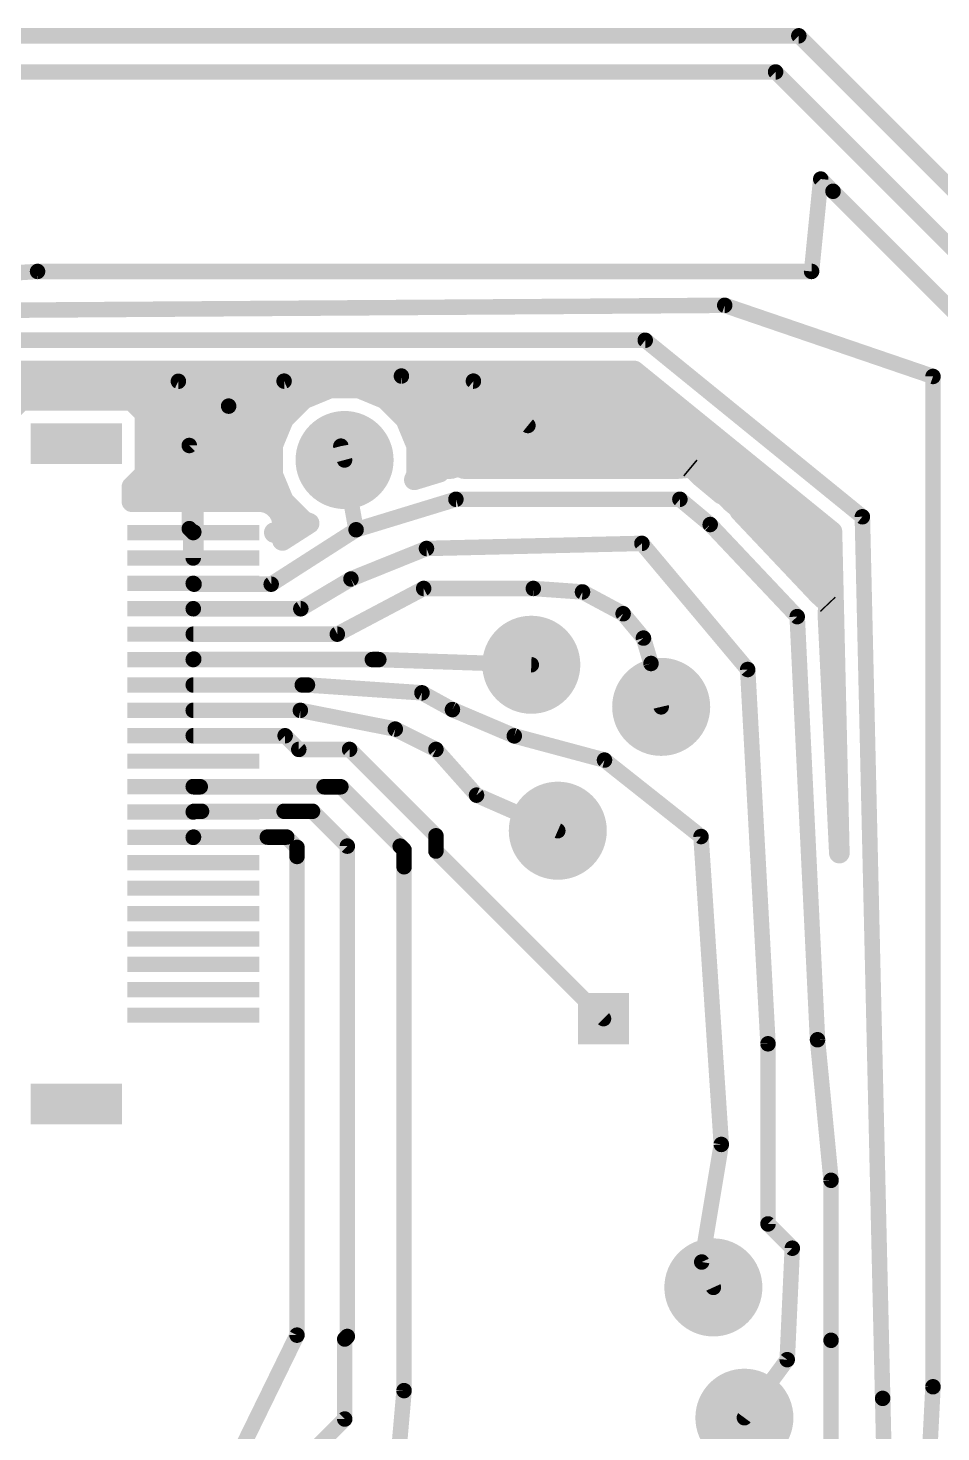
# Model space of a CAD drawing. Extents: x -40.6 to 40.6, y -25.6 to 25.6.
# Drawn here: x -18.63 to -0.66, y -2.24 to 25.4 of the extents above; entities that cross this region are included whole.
import ezdxf

# ---------------------------------------------------------------- set-up
doc = ezdxf.new("R2010")
doc.units = 0
doc.layers.add('16', color=175, linetype='CONTINUOUS')
doc.layers.add('18', color=82, linetype='CONTINUOUS')

# ---------------------------------------------------------------- blocks, each defined once
blk = doc.blocks.new('RECT')
blk.add_solid([(-0.5, -0.5), (0.5, -0.5), (-0.5, 0.5), (0.5, 0.5)])
blk = doc.blocks.new('ROUNDV')
at = {"const_width": 0.5}
blk.add_lwpolyline([(0, -0.25, 1), (0, 0.25, 1), (0, -0.25)], format="xyb", dxfattribs=at)
blk = doc.blocks.new('SQUAREV')
blk.add_solid([(-0.5, -0.5), (0.5, -0.5), (-0.5, 0.5), (0.5, 0.5)])

msp = doc.modelspace()

# ---------------------------------------------------------------- linework, layer by layer
at = {"layer": '16'}
for points, const_width in [([(-3.4544, 25.2476), (-24.765, 25.2476)], 0.3048), ([(2.5654, 19.2278), (-3.4544, 25.2476)], 0.3048), ([(-24.1808, 24.5364), (-3.9116, 24.5364)], 0.3048), ([(-3.9116, 24.5364), (1.5748, 19.05)], 0.3048), ([(-3.2036, 20.6092), (-3.0226, 22.4282)], 0.3048), ([(-3.0226, 22.4282), (-2.7813, 22.1869)], 0.3048), ([(-2.7813, 22.1869), (0.0508, 19.3548)], 0.3048), ([(-19.7246, 20.5282), (-18.4436, 20.6092)], 0.3048), ([(-18.4436, 20.6092), (-3.2036, 20.6092)], 0.3048), ([(-19.4912, 19.8424), (-4.9132, 19.9424)], 0.3048), ([(-4.9132, 19.9424), (-0.8128, 18.542)], 0.3048), ([(-6.4784, 19.255), (-19.3308, 19.255)], 0.3048), ([(-2.2034, 15.78), (-6.4784, 19.255)], 0.3048), ([(-19.0735, 18.6494), (-6.6935, 18.6494)], 0.4064), ([(-6.6935, 18.6494), (-2.8024, 15.4865)], 0.4064), ([(-18.9722, 18.4468), (-15.6702, 18.4468)], 0.3048), ([(-15.6702, 18.4468), (-14.6812, 17.9578)], 0.3048), ([(-13.589, 18.45), (-14.6812, 17.9578)], 0.3048), ([(-11.2792, 18.55), (-13.589, 18.45)], 0.3048), ([(-12.6805, 18.3158), (-13.2019, 18.0999)], 0.4064), ([(-12.1163, 18.3158), (-12.6805, 18.3158)], 0.4064), ([(-11.5949, 18.0999), (-12.1163, 18.3158)], 0.4064), ([(-11.2792, 18.55), (-9.8616, 18.45)], 0.3048), ([(-9.8616, 18.45), (-8.7884, 17.5768)], 0.3048), ([(-0.8128, 18.542), (-0.8128, -1.3462)], 0.3048), ([(-19.4221, 18.288), (-12.7476, 18.288)], 0.4064), ([(-18.7661, 18.072), (-19.0316, 17.8065)], 0.4064), ([(-16.5907, 18.072), (-18.7661, 18.072)], 0.4064), ([(-16.3252, 17.8065), (-16.5907, 18.072)], 0.4064), ([(-13.2019, 18.0999), (-13.6009, 17.7009)], 0.4064), ([(-12.0492, 18.288), (-6.2489, 18.288)], 0.4064), ([(-11.1959, 17.7009), (-11.5949, 18.0999)], 0.4064), ([(-16.4003, 17.8816), (-13.4201, 17.8816)], 0.4064), ([(-16.3252, 16.6311), (-16.3252, 17.8065)], 0.4064), ([(-14.6812, 17.9578), (-15.4559, 17.1831)], 0.3048), ([(-11.3767, 17.8816), (-5.7489, 17.8816)], 0.4064), ([(-13.6009, 17.7009), (-13.8168, 17.1795)], 0.4064), ([(-10.98, 17.1795), (-11.1959, 17.7009)], 0.4064), ([(-16.3252, 17.4752), (-13.6943, 17.4752)], 0.4064), ([(-11.1025, 17.4752), (-5.249, 17.4752)], 0.4064), ([(-16.3252, 17.0688), (-13.8168, 17.0688)], 0.4064), ([(-15.4559, 17.1831), (-15.4559, 15.5463)], 0.3048), ([(-13.8168, 17.1795), (-13.8168, 16.6153)], 0.4064), ([(-12.1714, 15.5242), (-12.4714, 17.1704)], 0.3048), ([(-12.4714, 17.1704), (-12.3984, 16.8974)], 0.3048), ([(-10.98, 16.6153), (-10.98, 17.1795)], 0.4064), ([(-10.98, 17.0688), (-4.749, 17.0688)], 0.4064), ([(-16.3252, 16.6624), (-13.8168, 16.6624)], 0.4064), ([(-10.5276, 16.6593), (-11.0246, 16.5075)], 0.4064), ([(-10.98, 16.6624), (-10.5244, 16.6624)], 0.4064), ([(-10.457, 16.7298), (-10.5276, 16.6593)], 0.4064), ([(-10.2966, 16.7298), (-10.457, 16.7298)], 0.4064), ([(-10.1431, 16.7767), (-10.2966, 16.7298)], 0.4064), ([(-10.0551, 16.7298), (-10.1431, 16.7767)], 0.4064), ([(-5.8238, 16.7298), (-10.0551, 16.7298)], 0.4064), ([(-5.6015, 16.7501), (-5.8238, 16.7298)], 0.4064), ([(-5.5771, 16.7298), (-5.6015, 16.7501)], 0.4064), ([(-5.5454, 16.7298), (-5.5771, 16.7298)], 0.4064), ([(-5.3875, 16.572), (-5.5454, 16.7298)], 0.4064), ([(-5.478, 16.6624), (-4.249, 16.6624)], 0.4064), ([(-16.5844, 16.3719), (-16.3252, 16.6311)], 0.4064), ([(-13.8168, 16.6153), (-13.6009, 16.0939)], 0.4064), ([(-11.0246, 16.5075), (-10.98, 16.6153)], 0.4064), ([(-4.9728, 16.2267), (-5.3875, 16.572)], 0.4064), ([(-16.5844, 16.076), (-16.5844, 16.3719)], 0.4064), ([(-16.5844, 16.256), (-13.668, 16.256)], 0.4064), ([(-5.008, 16.256), (-3.7491, 16.256)], 0.4064), ([(-4.9314, 16.2255), (-4.9728, 16.2267)], 0.4064), ([(-4.784, 16.0695), (-4.9314, 16.2255)], 0.4064), ([(-15.3784, 16.076), (-16.5844, 16.076)], 0.4064), ([(-14.0182, 16.076), (-15.3784, 16.076)], 0.4064), ([(-15.3784, 16.076), (-15.3784, 15.4688)], 0.4064), ([(-15.3784, 15.4688), (-15.3784, 16.076)], 0.4064), ([(-15.3784, 15.8496), (-15.3784, 15.8496)], 0.4064), ([(-13.9019, 16.0448), (-14.0182, 16.076)], 0.4064), ([(-13.7977, 15.9847), (-13.9019, 16.0448)], 0.4064), ([(-13.7125, 15.8995), (-13.7977, 15.9847)], 0.4064), ([(-13.6524, 15.7953), (-13.7125, 15.8995)], 0.4064), ([(-13.6837, 15.8496), (-13.3565, 15.8496)], 0.4064), ([(-13.6009, 16.0939), (-13.2019, 15.6949)], 0.4064), ([(-12.1714, 15.5242), (-10.2062, 16.1242)], 0.3048), ([(-10.2062, 16.1242), (-5.7962, 16.1242)], 0.3048), ([(-5.7962, 16.1242), (-5.1993, 15.6273)], 0.3048), ([(-4.6191, 15.9322), (-4.784, 16.0695)], 0.4064), ([(-4.6153, 15.891), (-4.6191, 15.9322)], 0.4064), ([(-3.0621, 14.2471), (-4.6153, 15.891)], 0.4064), ([(-4.5762, 15.8496), (-3.2491, 15.8496)], 0.4064), ([(-13.6212, 15.679), (-13.6524, 15.7953)], 0.4064), ([(-13.6212, 15.4688), (-13.6212, 15.679)], 0.4064), ([(-13.0957, 15.651), (-13.6212, 15.3141)], 0.4064), ([(-13.2019, 15.6949), (-13.0957, 15.651)], 0.4064), ([(-5.1993, 15.6273), (-3.4864, 13.8144)], 0.3048), ([(-1.8034, -1.5748), (-2.2034, 15.78)], 0.3048), ([(-15.4559, 15.5463), (-15.3784, 15.4688)], 0.3048), ([(-15.3784, 15.4688), (-15.3784, 15.4688)], 0.4064), ([(-15.3784, 15.4688), (-15.3784, 15.4688)], 0.4064), ([(-15.3784, 15.4688), (-15.3784, 15.0744)], 0.4064), ([(-15.3784, 15.0744), (-15.3784, 15.4688)], 0.4064), ([(-15.3784, 15.4432), (-15.3784, 15.4432)], 0.4064), ([(-15.367, 15.4802), (-15.3784, 15.4688)], 0.3048), ([(-15.367, 15.4802), (-15.3784, 15.4688)], 0.3048), ([(-15.3784, 15.4688), (-15.3784, 14.9688)], 0.3048), ([(-12.1714, 15.5242), (-13.843, 14.4526)], 0.3048), ([(-13.6212, 15.4688), (-13.7818, 15.4688)], 0.4064), ([(-13.7818, 15.4688), (-13.7818, 15.4688)], 0.4064), ([(-13.7818, 15.4688), (-13.6212, 15.4688)], 0.4064), ([(-13.6212, 15.3141), (-13.6212, 15.4688)], 0.4064), ([(-13.6212, 15.4432), (-13.4199, 15.4432)], 0.4064), ([(-4.1922, 15.4432), (-2.8014, 15.4432)], 0.4064), ([(-2.8024, 15.4865), (-2.6566, 9.1594)], 0.4064), ([(-15.3784, 15.0744), (-15.3784, 15.0744)], 0.4064), ([(-12.273, 14.5558), (-10.7856, 15.1558)], 0.3048), ([(-10.7856, 15.1558), (-6.544, 15.2558)], 0.3048), ([(-6.544, 15.2558), (-4.4612, 12.773)], 0.3048), ([(-3.8082, 15.0368), (-2.792, 15.0368)], 0.4064), ([(-13.26, 13.9688), (-12.273, 14.5558)], 0.3048), ([(-3.4242, 14.6304), (-2.7827, 14.6304)], 0.4064), ([(-15.3622, 14.4526), (-15.3784, 14.4688)], 0.3048), ([(-13.843, 14.4526), (-15.3622, 14.4526)], 0.3048), ([(-12.5408, 13.4688), (-10.8412, 14.3684)], 0.3048), ([(-10.8412, 14.3684), (-8.6822, 14.3684)], 0.3048), ([(-8.6822, 14.3684), (-7.7138, 14.3)], 0.3048), ([(-7.7138, 14.3), (-6.9138, 13.8712)], 0.3048), ([(-2.8935, 14.094), (-3.0621, 14.2471)], 0.4064), ([(-3.0366, 14.224), (-2.7733, 14.224)], 0.4064), ([(-15.3772, 13.97), (-15.3784, 13.9688)], 0.3048), ([(-15.3784, 13.9688), (-13.26, 13.9688)], 0.3048), ([(-2.8923, 14.0674), (-2.8935, 14.094)], 0.4064), ([(-2.8739, 14.048), (-2.8923, 14.0674)], 0.4064), ([(-2.8804, 13.8204), (-2.8739, 14.048)], 0.4064), ([(-6.9138, 13.8712), (-6.5138, 13.3918)], 0.3048), ([(-3.4864, 13.8144), (-3.0864, 5.4848)], 0.3048), ([(-2.6566, 9.1594), (-2.8804, 13.8204)], 0.4064), ([(-2.8803, 13.8176), (-2.7639, 13.8176)], 0.4064), ([(-15.3784, 13.4688), (-12.5408, 13.4688)], 0.3048), ([(-6.5138, 13.3918), (-6.3646, 12.8918)], 0.3048), ([(-2.8607, 13.4112), (-2.7546, 13.4112)], 0.4064), ([(-15.3678, 12.9794), (-15.3784, 12.9688)], 0.3048), ([(-15.3784, 12.9688), (-11.8512, 12.9688)], 0.3048), ([(-11.8512, 12.9688), (-11.7242, 12.9688)], 0.3048), ([(-11.7242, 12.9688), (-8.722, 12.8666)], 0.3048), ([(-6.3646, 12.8918), (-6.1646, 12.0378)], 0.3048), ([(-2.8412, 13.0048), (-2.7452, 13.0048)], 0.4064), ([(-4.4612, 12.773), (-4.0612, 5.4052)], 0.3048), ([(-2.8217, 12.5984), (-2.7358, 12.5984)], 0.4064), ([(-15.3784, 12.4688), (-13.2308, 12.4688)], 0.3048), ([(-13.2308, 12.4688), (-13.1292, 12.4688)], 0.3048), ([(-13.1292, 12.4688), (-10.8746, 12.3142)], 0.3048), ([(-10.8746, 12.3142), (-10.2746, 11.984)], 0.3048), ([(-2.8022, 12.192), (-2.7265, 12.192)], 0.4064), ([(-15.3784, 11.9688), (-13.2688, 11.9688)], 0.3048), ([(-13.2688, 11.9688), (-11.4, 11.6)], 0.3048), ([(-10.2746, 11.984), (-9.0568, 11.4662)], 0.3048), ([(-2.7827, 11.7856), (-2.7171, 11.7856)], 0.4064), ([(-15.3784, 11.4688), (-13.5688, 11.4688)], 0.3048), ([(-13.5688, 11.4688), (-13.3, 11.2)], 0.3048), ([(-11.4, 11.6), (-10.6, 11.2)], 0.3048), ([(-7.2806, 10.99), (-9.0568, 11.4662)], 0.3048), ([(-13.3, 11.2), (-12.3, 11.2)], 0.3048), ([(-12.3, 11.2), (-10.6, 9.5)], 0.3048), ([(-10.6, 11.2), (-9.8, 10.3)], 0.3048), ([(-2.7632, 11.3792), (-2.7077, 11.3792)], 0.4064), ([(-5.3806, 9.4852), (-7.2806, 10.99)], 0.3048), ([(-2.7436, 10.9728), (-2.6984, 10.9728)], 0.4064), ([(-15.3744, 10.4648), (-15.3784, 10.4688)], 0.3048), ([(-15.3744, 10.4648), (-15.3784, 10.4688)], 0.3048), ([(-15.24, 10.4648), (-15.3744, 10.4648)], 0.3048), ([(-12.8016, 10.4648), (-15.24, 10.4648)], 0.3048), ([(-12.8016, 10.4648), (-12.5222, 10.4648)], 0.3048), ([(-12.5222, 10.4648), (-12.4714, 10.4648)], 0.3048), ([(-12.4714, 10.4648), (-11.303, 9.2964)], 0.3048), ([(-2.7241, 10.5664), (-2.689, 10.5664)], 0.4064), ([(-9.8, 10.3), (-8.2, 9.6)], 0.3048), ([(-2.7046, 10.16), (-2.6796, 10.16)], 0.4064), ([(-15.365, 9.9822), (-15.3784, 9.9688)], 0.3048), ([(-15.2146, 9.9822), (-15.365, 9.9822)], 0.3048), ([(-13.589, 9.9822), (-15.2146, 9.9822)], 0.3048), ([(-13.589, 9.9822), (-13.3858, 9.9822)], 0.3048), ([(-13.3858, 9.9822), (-13.2588, 9.9822)], 0.3048), ([(-13.2588, 9.9822), (-13.0302, 9.9822)], 0.3048), ([(-13.0302, 9.9822), (-12.3444, 9.2964)], 0.3048), ([(-2.6851, 9.7536), (-2.6703, 9.7536)], 0.4064), ([(-15.373, 9.4742), (-15.3784, 9.4688)], 0.3048), ([(-13.9192, 9.4742), (-15.373, 9.4742)], 0.3048), ([(-13.9192, 9.4742), (-13.7414, 9.4742)], 0.3048), ([(-13.7414, 9.4742), (-13.716, 9.4742)], 0.3048), ([(-13.716, 9.4742), (-13.5382, 9.4742)], 0.3048), ([(-13.5382, 9.4742), (-13.335, 9.271)], 0.3048), ([(-13.335, 9.271), (-13.335, 9.0932)], 0.3048), ([(-12.3444, 9.2964), (-12.3444, -0.3556)], 0.3048), ([(-11.2268, 9.2202), (-11.303, 9.2964)], 0.3048), ([(-10.6, 9.5), (-10.6, 9.2)], 0.3048), ([(-4.9806, 3.424), (-5.3806, 9.4852)], 0.3048), ([(-2.6656, 9.3472), (-2.6609, 9.3472)], 0.4064), ([(-13.335, 9.0932), (-13.335, -0.3302)], 0.3048), ([(-11.2268, 9.1694), (-11.2268, 9.2202)], 0.3048), ([(-11.2268, 8.89), (-11.2268, 9.1694)], 0.3048), ([(-10.6, 9.2), (-7.3, 5.9)], 0.3048), ([(-11.2268, 8.89), (-11.2268, -1.4224)], 0.3048), ([(-4.0612, 5.4052), (-4.0612, 1.8594)], 0.3048), ([(-3.0864, 5.4848), (-2.8194, 2.7178)], 0.3048), ([(-5.3662, 1.1096), (-4.9806, 3.424)], 0.3048), ([(-2.8194, 2.7178), (-2.8194, -0.4318)], 0.3048), ([(-4.0612, 1.8594), (-3.583, 1.3812)], 0.3048), ([(-3.583, 1.3812), (-3.683, -0.8128)], 0.3048), ([(-5.3662, 1.1096), (-5.1372, 0.6096)], 0.3048), ([(-13.335, -0.3302), (-14.6734, -3.0686)], 0.3048), ([(-12.3444, -0.3556), (-12.3952, -0.4064)], 0.3048), ([(-12.3952, -1.9812), (-12.3952, -0.4064)], 0.3048), ([(-2.8194, -0.4318), (-2.8194, -2.6924)], 0.3048), ([(-3.683, -0.8128), (-4.526, -1.9558)], 0.3048), ([(-11.2268, -1.4224), (-11.576, -5.412)], 0.3048), ([(-0.8128, -1.3462), (-0.968, -4.391)], 0.3048), ([(-1.722, -5.1562), (-1.8034, -1.5748)], 0.3048), ([(-13.6398, -3.2258), (-12.3952, -1.9812)], 0.3048)]:
    msp.add_lwpolyline(points, dxfattribs=dict(at, const_width=const_width))
for points, const_width in [([(-3.4005, 25.3015, 1), (-3.5083, 25.1937)], 0.1524), ([(-3.4544, 25.1714, 1), (-3.4544, 25.3238)], 0.1524), ([(-3.8577, 24.5903, 1), (-3.9655, 24.4825)], 0.1524), ([(-3.9116, 24.4602, 1), (-3.9116, 24.6126)], 0.1524), ([(-2.9687, 22.4821, 1), (-3.0765, 22.3743)], 0.1524), ([(-2.9468, 22.4207, 1), (-3.0984, 22.4357)], 0.1524), ([(-2.7274, 22.2408, 1), (-2.8352, 22.133)], 0.1524), ([(-2.8352, 22.133, 1), (-2.7274, 22.2408)], 0.1524), ([(-18.4436, 20.6854, 1), (-18.4436, 20.533)], 0.1524), ([(-18.4388, 20.5332, 1), (-18.4484, 20.6852)], 0.1524), ([(-3.2036, 20.533, 1), (-3.2036, 20.6854)], 0.1524), ([(-3.2794, 20.6167, 1), (-3.1278, 20.6017)], 0.1524), ([(-4.8886, 20.0145, 1), (-4.9378, 19.8703)], 0.1524), ([(-4.9127, 19.8662, 1), (-4.9137, 20.0186)], 0.1524), ([(-6.4303, 19.3141, 1), (-6.5265, 19.1959)], 0.1524), ([(-6.4784, 19.1788, 1), (-6.4784, 19.3312)], 0.1524), ([(-6.6294, 18.7282, 1), (-6.7576, 18.5706)], 0.2032), ([(-6.6935, 18.5478, 1), (-6.6935, 18.751)], 0.2032), ([(-15.6364, 18.5151, 1), (-15.704, 18.3785)], 0.1524), ([(-15.6702, 18.3706, 1), (-15.6702, 18.523)], 0.1524), ([(-13.5923, 18.5261, 1), (-13.5857, 18.3739)], 0.1524), ([(-13.5577, 18.3805, 1), (-13.6203, 18.5195)], 0.1524), ([(-12.6805, 18.4174, 1), (-12.6805, 18.2142)], 0.2032), ([(-12.6417, 18.2219, 1), (-12.7194, 18.4097)], 0.2032), ([(-12.0774, 18.4097, 1), (-12.1551, 18.2219)], 0.2032), ([(-12.1163, 18.2142, 1), (-12.1163, 18.4174)], 0.2032), ([(-11.2738, 18.626, 1), (-11.2846, 18.474)], 0.1524), ([(-11.2759, 18.4739, 1), (-11.2825, 18.6261)], 0.1524), ([(-9.8135, 18.5091, 1), (-9.9097, 18.3909)], 0.1524), ([(-9.867, 18.374, 1), (-9.8562, 18.526)], 0.1524), ([(-0.7366, 18.542, 1), (-0.889, 18.542)], 0.1524), ([(-0.8374, 18.4699, 1), (-0.7882, 18.6141)], 0.1524), ([(-18.6943, 18.0002, 1), (-18.838, 18.1438)], 0.2032), ([(-16.5188, 18.1438, 1), (-16.6625, 18.0002)], 0.2032), ([(-16.5907, 17.9704, 1), (-16.5907, 18.1736)], 0.2032), ([(-13.2407, 18.1937, 1), (-13.163, 18.006)], 0.2032), ([(-13.13, 18.028, 1), (-13.2737, 18.1717)], 0.2032), ([(-12.7476, 18.1864, 1), (-12.7476, 18.3896)], 0.2032), ([(-12.0492, 18.3896, 1), (-12.0492, 18.1864)], 0.2032), ([(-11.5231, 18.1717, 1), (-11.6668, 18.028)], 0.2032), ([(-11.6338, 18.006, 1), (-11.5561, 18.1937)], 0.2032), ([(-6.2489, 18.1864, 1), (-6.2489, 18.3896)], 0.2032), ([(-16.4003, 17.9832, 1), (-16.4003, 17.78)], 0.2032), ([(-16.2236, 17.8065, 1), (-16.4268, 17.8065)], 0.2032), ([(-16.397, 17.7347, 1), (-16.2534, 17.8784)], 0.2032), ([(-14.7125, 18.0273, 1), (-14.6499, 17.8883)], 0.1524), ([(-14.6273, 17.9039, 1), (-14.7351, 18.0117)], 0.1524), ([(-14.715, 17.8895, 1), (-14.6474, 18.0261)], 0.1524), ([(-13.4201, 17.78, 1), (-13.4201, 17.9832)], 0.2032), ([(-11.3767, 17.9832, 1), (-11.3767, 17.78)], 0.2032), ([(-5.7489, 17.78, 1), (-5.7489, 17.9832)], 0.2032), ([(-13.6727, 17.7727, 1), (-13.529, 17.629)], 0.2032), ([(-13.507, 17.662, 1), (-13.6947, 17.7397)], 0.2032), ([(-11.1021, 17.7397, 1), (-11.2898, 17.662)], 0.2032), ([(-11.2678, 17.629, 1), (-11.1241, 17.7727)], 0.2032), ([(-8.8365, 17.5177, 1), (-8.7403, 17.6359)], 0.1524), ([(-16.3252, 17.5768, 1), (-16.3252, 17.3736)], 0.2032), ([(-13.6943, 17.3736, 1), (-13.6943, 17.5768)], 0.2032), ([(-11.1025, 17.5768, 1), (-11.1025, 17.3736)], 0.2032), ([(-5.249, 17.3736, 1), (-5.249, 17.5768)], 0.2032), ([(-16.3252, 17.1704, 1), (-16.3252, 16.9672)], 0.2032), ([(-15.3797, 17.1831, 1), (-15.5321, 17.1831)], 0.1524), ([(-15.5098, 17.237, 1), (-15.402, 17.1292)], 0.1524), ([(-13.7152, 17.1795, 1), (-13.9184, 17.1795)], 0.2032), ([(-13.9107, 17.2184, 1), (-13.7229, 17.1407)], 0.2032), ([(-13.8168, 16.9672, 1), (-13.8168, 17.1704)], 0.2032), ([(-12.3964, 17.1841, 1), (-12.5464, 17.1567)], 0.1524), ([(-12.3978, 17.1901, 1), (-12.545, 17.1507)], 0.1524), ([(-10.8784, 17.1795, 1), (-11.0816, 17.1795)], 0.2032), ([(-10.98, 17.1704, 1), (-10.98, 16.9672)], 0.2032), ([(-11.0739, 17.1407, 1), (-10.8861, 17.2184)], 0.2032), ([(-4.749, 16.9672, 1), (-4.749, 17.1704)], 0.2032), ([(-16.3252, 16.764, 1), (-16.3252, 16.5608)], 0.2032), ([(-13.8168, 16.5608, 1), (-13.8168, 16.764)], 0.2032), ([(-12.472, 16.8777, 1), (-12.3248, 16.9171)], 0.1524), ([(-10.98, 16.764, 1), (-10.98, 16.5608)], 0.2032), ([(-10.457, 16.8314, 1), (-10.457, 16.6282)], 0.2032), ([(-10.4979, 16.5621, 1), (-10.5572, 16.7564)], 0.2032), ([(-10.3852, 16.658, 1), (-10.5289, 16.8016)], 0.2032), ([(-10.5244, 16.5608, 1), (-10.5244, 16.764)], 0.2032), ([(-10.3262, 16.827, 1), (-10.2669, 16.6326)], 0.2032), ([(-10.2966, 16.6282, 1), (-10.2966, 16.8314)], 0.2032), ([(-10.0954, 16.8663, 1), (-10.1909, 16.687)], 0.2032), ([(-10.1135, 16.6795, 1), (-10.1728, 16.8738)], 0.2032), ([(-10.0551, 16.8314, 1), (-10.0551, 16.6282)], 0.2032), ([(-10.1028, 16.6401, 1), (-10.0074, 16.8195)], 0.2032), ([(-5.8331, 16.831, 1), (-5.8146, 16.6286)], 0.2032), ([(-5.8238, 16.6282, 1), (-5.8238, 16.8314)], 0.2032), ([(-5.5365, 16.8282, 1), (-5.6665, 16.672)], 0.2032), ([(-5.5771, 16.8314, 1), (-5.5771, 16.6282)], 0.2032), ([(-5.4735, 16.8016, 1), (-5.6172, 16.658)], 0.2032), ([(-5.6421, 16.6517, 1), (-5.5121, 16.8079)], 0.2032), ([(-5.5923, 16.6489, 1), (-5.6108, 16.8513)], 0.2032), ([(-5.478, 16.764, 1), (-5.478, 16.5608)], 0.2032), ([(-5.5454, 16.6282, 1), (-5.5454, 16.8314)], 0.2032), ([(-4.249, 16.5608, 1), (-4.249, 16.764)], 0.2032), ([(-16.4268, 16.6311, 1), (-16.2236, 16.6311)], 0.2032), ([(-16.2534, 16.5592, 1), (-16.397, 16.7029)], 0.2032), ([(-13.7229, 16.6541, 1), (-13.9107, 16.5764)], 0.2032), ([(-13.9184, 16.6153, 1), (-13.7152, 16.6153)], 0.2032), ([(-11.0543, 16.6047, 1), (-10.995, 16.4103)], 0.2032), ([(-11.1185, 16.5464, 1), (-10.9308, 16.4686)], 0.2032), ([(-11.0816, 16.6153, 1), (-10.8784, 16.6153)], 0.2032), ([(-10.8861, 16.5764, 1), (-11.0739, 16.6541)], 0.2032), ([(-10.5994, 16.7311, 1), (-10.4557, 16.5874)], 0.2032), ([(-5.3225, 16.65, 1), (-5.4525, 16.4939)], 0.2032), ([(-5.4593, 16.5001, 1), (-5.3157, 16.6438)], 0.2032), ([(-16.6563, 16.4437, 1), (-16.5126, 16.3)], 0.2032), ([(-16.4828, 16.3719, 1), (-16.686, 16.3719)], 0.2032), ([(-16.5844, 16.3576, 1), (-16.5844, 16.1544)], 0.2032), ([(-13.668, 16.1544, 1), (-13.668, 16.3576)], 0.2032), ([(-5.008, 16.3576, 1), (-5.008, 16.1544)], 0.2032), ([(-4.9699, 16.3283, 1), (-4.9757, 16.1252)], 0.2032), ([(-5.0378, 16.1486, 1), (-4.9078, 16.3048)], 0.2032), ([(-4.8575, 16.2953, 1), (-5.0052, 16.1558)], 0.2032), ([(-4.9343, 16.124, 1), (-4.9285, 16.3271)], 0.2032), ([(-3.7491, 16.1544, 1), (-3.7491, 16.3576)], 0.2032), ([(-16.5844, 16.1776, 1), (-16.5844, 15.9744)], 0.2032), ([(-16.686, 16.076, 1), (-16.4828, 16.076)], 0.2032), ([(-15.3784, 16.1776, 1), (-15.3784, 15.9744)], 0.2032), ([(-15.2768, 16.076, 1), (-15.48, 16.076)], 0.2032), ([(-15.2768, 16.076, 1), (-15.48, 16.076)], 0.2032), ([(-15.3784, 15.9512, 1), (-15.3784, 15.748)], 0.2032), ([(-15.3784, 15.9744, 1), (-15.3784, 16.1776)], 0.2032), ([(-15.3784, 15.748, 1), (-15.3784, 15.9512)], 0.2032), ([(-13.9919, 16.1741, 1), (-14.0445, 15.9779)], 0.2032), ([(-14.0182, 15.9744, 1), (-14.0182, 16.1776)], 0.2032), ([(-13.8511, 16.1328, 1), (-13.9527, 15.9569)], 0.2032), ([(-13.9282, 15.9467, 1), (-13.8756, 16.143)], 0.2032), ([(-13.7258, 16.0565, 1), (-13.8695, 15.9128)], 0.2032), ([(-13.8485, 15.8967, 1), (-13.7469, 16.0726)], 0.2032), ([(-13.6246, 15.9503, 1), (-13.8005, 15.8487)], 0.2032), ([(-13.6837, 15.9512, 1), (-13.6837, 15.748)], 0.2032), ([(-13.7844, 15.8277, 1), (-13.6407, 15.9714)], 0.2032), ([(-13.529, 16.1658, 1), (-13.6727, 16.0221)], 0.2032), ([(-13.6947, 16.0551, 1), (-13.507, 16.1328)], 0.2032), ([(-13.3565, 15.748, 1), (-13.3565, 15.9512)], 0.2032), ([(-10.2062, 16.2004, 1), (-10.2062, 16.048)], 0.1524), ([(-10.1839, 16.0513, 1), (-10.2285, 16.1971)], 0.1524), ([(-5.7474, 16.1828, 1), (-5.845, 16.0656)], 0.1524), ([(-5.7962, 16.048, 1), (-5.7962, 16.2004)], 0.1524), ([(-4.719, 16.1476, 1), (-4.849, 15.9915)], 0.2032), ([(-4.8578, 15.9998, 1), (-4.7101, 16.1393)], 0.2032), ([(-4.5179, 15.9415, 1), (-4.7202, 15.923)], 0.2032), ([(-4.5414, 15.9608, 1), (-4.6891, 15.8212)], 0.2032), ([(-4.6841, 15.8542, 1), (-4.5541, 16.0103)], 0.2032), ([(-4.5762, 15.9512, 1), (-4.5762, 15.748)], 0.2032), ([(-3.2491, 15.748, 1), (-3.2491, 15.9512)], 0.2032), ([(-13.5542, 15.8216, 1), (-13.7505, 15.769)], 0.2032), ([(-13.7403, 15.7445, 1), (-13.5644, 15.8461)], 0.2032), ([(-13.5196, 15.679, 1), (-13.7228, 15.679)], 0.2032), ([(-13.7193, 15.6527, 1), (-13.5231, 15.7053)], 0.2032), ([(-13.163, 15.7888, 1), (-13.2407, 15.6011)], 0.2032), ([(-13.2737, 15.6231, 1), (-13.13, 15.7668)], 0.2032), ([(-13.0409, 15.5655, 1), (-13.1506, 15.7365)], 0.2032), ([(-13.1346, 15.5571, 1), (-13.0569, 15.7449)], 0.2032), ([(-5.1439, 15.6796, 1), (-5.2547, 15.575)], 0.1524), ([(-5.2481, 15.5687, 1), (-5.1505, 15.6859)], 0.1524), ([(-4.7165, 15.8817, 1), (-4.5141, 15.9002)], 0.2032), ([(-2.1272, 15.7818, 1), (-2.2796, 15.7782)], 0.1524), ([(-2.2515, 15.7209, 1), (-2.1553, 15.8391)], 0.1524), ([(-15.402, 15.6002, 1), (-15.5098, 15.4924)], 0.1524), ([(-15.5321, 15.5463, 1), (-15.3797, 15.5463)], 0.1524), ([(-15.3784, 15.5704, 1), (-15.3784, 15.3672)], 0.2032), ([(-15.3784, 15.5704, 1), (-15.3784, 15.3672)], 0.2032), ([(-15.2768, 15.4688, 1), (-15.48, 15.4688)], 0.2032), ([(-15.2768, 15.4688, 1), (-15.48, 15.4688)], 0.2032), ([(-15.3784, 15.5448, 1), (-15.3784, 15.3416)], 0.2032), ([(-15.48, 15.4688, 1), (-15.2768, 15.4688)], 0.2032), ([(-15.48, 15.4688, 1), (-15.2768, 15.4688)], 0.2032), ([(-15.3022, 15.4688, 1), (-15.4546, 15.4688)], 0.1524), ([(-15.4323, 15.5227, 1), (-15.3245, 15.4149)], 0.1524), ([(-15.4323, 15.5227, 1), (-15.3245, 15.4149)], 0.1524), ([(-15.4323, 15.4149, 1), (-15.3245, 15.5227)], 0.1524), ([(-15.3131, 15.4263, 1), (-15.4209, 15.5341)], 0.1524), ([(-15.3131, 15.4263, 1), (-15.4209, 15.5341)], 0.1524), ([(-15.3784, 15.3672, 1), (-15.3784, 15.5704)], 0.2032), ([(-15.3784, 15.3672, 1), (-15.3784, 15.5704)], 0.2032), ([(-15.3784, 15.3416, 1), (-15.3784, 15.5448)], 0.2032), ([(-13.7135, 15.544, 1), (-13.8502, 15.3936)], 0.2032), ([(-13.7818, 15.5704, 1), (-13.7818, 15.3672)], 0.2032), ([(-13.7818, 15.5704, 1), (-13.7818, 15.3672)], 0.2032), ([(-13.8501, 15.3936, 1), (-13.7135, 15.544)], 0.2032), ([(-13.5196, 15.4688, 1), (-13.7228, 15.4688)], 0.2032), ([(-13.6212, 15.5448, 1), (-13.6212, 15.3416)], 0.2032), ([(-13.7228, 15.4688, 1), (-13.5196, 15.4688)], 0.2032), ([(-13.676, 15.3997, 1), (-13.5664, 15.2286)], 0.2032), ([(-13.6212, 15.3672, 1), (-13.6212, 15.5704)], 0.2032), ([(-13.6212, 15.3672, 1), (-13.6212, 15.5704)], 0.2032), ([(-13.4199, 15.3416, 1), (-13.4199, 15.5448)], 0.2032), ([(-12.1937, 15.5971, 1), (-12.1491, 15.4513)], 0.1524), ([(-12.2464, 15.5105, 1), (-12.0964, 15.5379)], 0.1524), ([(-12.1303, 15.46, 1), (-12.2125, 15.5884)], 0.1524), ([(-4.1922, 15.5448, 1), (-4.1922, 15.3416)], 0.2032), ([(-2.7008, 15.4888, 1), (-2.904, 15.4841)], 0.2032), ([(-2.8665, 15.4076, 1), (-2.7383, 15.5653)], 0.2032), ([(-2.8014, 15.3416, 1), (-2.8014, 15.5448)], 0.2032), ([(-15.3784, 15.176, 1), (-15.3784, 14.9728)], 0.2032), ([(-15.3784, 14.9728, 1), (-15.3784, 15.176)], 0.2032), ([(-13.7228, 15.3141, 1), (-13.5196, 15.3141)], 0.2032), ([(-10.7874, 15.232, 1), (-10.7838, 15.0796)], 0.1524), ([(-10.7571, 15.0851, 1), (-10.8141, 15.2265)], 0.1524), ([(-6.4856, 15.3048, 1), (-6.6024, 15.2068)], 0.1524), ([(-6.5422, 15.1796, 1), (-6.5458, 15.332)], 0.1524), ([(-3.8082, 15.1384, 1), (-3.8082, 14.9352)], 0.2032), ([(-2.792, 14.9352, 1), (-2.792, 15.1384)], 0.2032), ([(-15.48, 15.0744, 1), (-15.2768, 15.0744)], 0.2032), ([(-15.48, 15.0744, 1), (-15.2768, 15.0744)], 0.2032), ([(-15.4546, 14.9688, 1), (-15.3022, 14.9688)], 0.1524), ([(-12.3015, 14.6265, 1), (-12.2445, 14.4851)], 0.1524), ([(-12.234, 14.4903, 1), (-12.312, 14.6213)], 0.1524), ([(-3.4242, 14.732, 1), (-3.4242, 14.5288)], 0.2032), ([(-2.7827, 14.5288, 1), (-2.7827, 14.732)], 0.2032), ([(-15.3245, 14.5227, 1), (-15.4323, 14.4149)], 0.1524), ([(-15.3622, 14.5288, 1), (-15.3622, 14.3764)], 0.1524), ([(-15.4161, 14.3987, 1), (-15.3083, 14.5065)], 0.1524), ([(-13.8841, 14.5168, 1), (-13.8019, 14.3884)], 0.1524), ([(-13.843, 14.3764, 1), (-13.843, 14.5288)], 0.1524), ([(-10.8412, 14.4446, 1), (-10.8412, 14.2922)], 0.1524), ([(-10.8056, 14.3011, 1), (-10.8768, 14.4357)], 0.1524), ([(-8.6768, 14.4444, 1), (-8.6876, 14.2924)], 0.1524), ([(-8.6822, 14.2922, 1), (-8.6822, 14.4446)], 0.1524), ([(-7.6778, 14.3672, 1), (-7.7498, 14.2328)], 0.1524), ([(-7.7192, 14.224, 1), (-7.7084, 14.376)], 0.1524), ([(-2.9938, 14.3223, 1), (-3.1304, 14.1719)], 0.2032), ([(-3.0366, 14.3256, 1), (-3.0366, 14.1224)], 0.2032), ([(-3.136, 14.1773, 1), (-2.9882, 14.3169)], 0.2032), ([(-2.7733, 14.1224, 1), (-2.7733, 14.3256)], 0.2032), ([(-15.3784, 14.045, 1), (-15.3784, 13.8926)], 0.1524), ([(-15.4323, 14.0227, 1), (-15.3245, 13.9149)], 0.1524), ([(-15.3233, 13.9161, 1), (-15.4311, 14.0239)], 0.1524), ([(-13.299, 14.0343, 1), (-13.221, 13.9033)], 0.1524), ([(-13.26, 13.8926, 1), (-13.26, 14.045)], 0.1524), ([(-2.792, 14.0989, 1), (-2.995, 14.0891)], 0.2032), ([(-2.8184, 14.1371, 1), (-2.9661, 13.9976)], 0.2032), ([(-2.9937, 14.0625, 1), (-2.7908, 14.0722)], 0.2032), ([(-2.7724, 14.0451, 1), (-2.9755, 14.0509)], 0.2032), ([(-2.9618, 14.0188, 1), (-2.8252, 14.1692)], 0.2032), ([(-2.9478, 13.9782, 1), (-2.8001, 14.1178)], 0.2032), ([(-6.8553, 13.92, 1), (-6.9723, 13.8224)], 0.1524), ([(-6.9498, 13.804, 1), (-6.8778, 13.9384)], 0.1524), ([(-3.4103, 13.8181, 1), (-3.5625, 13.8107)], 0.1524), ([(-3.5418, 13.7621, 1), (-3.431, 13.8667)], 0.1524), ([(-2.7789, 13.8252, 1), (-2.9819, 13.8155)], 0.2032), ([(-2.8803, 13.9192, 1), (-2.8803, 13.716)], 0.2032), ([(-2.9819, 13.8232, 1), (-2.7788, 13.8175)], 0.2032), ([(-2.7639, 13.716, 1), (-2.7639, 13.9192)], 0.2032), ([(-15.3784, 13.545, 1), (-15.3784, 13.3926)], 0.1524), ([(-12.5764, 13.5361, 1), (-12.5052, 13.4015)], 0.1524), ([(-12.5408, 13.3926, 1), (-12.5408, 13.545)], 0.1524), ([(-6.4408, 13.4136, 1), (-6.5868, 13.37)], 0.1524), ([(-2.8607, 13.5128, 1), (-2.8607, 13.3096)], 0.2032), ([(-2.7546, 13.3096, 1), (-2.7546, 13.5128)], 0.2032), ([(-6.5723, 13.343, 1), (-6.4553, 13.4406)], 0.1524), ([(-15.3784, 13.045, 1), (-15.3784, 12.8926)], 0.1524), ([(-15.4323, 13.0227, 1), (-15.3245, 12.9149)], 0.1524), ([(-15.3139, 12.9255, 1), (-15.4217, 13.0333)], 0.1524), ([(-11.8512, 13.045, 1), (-11.8512, 12.8926)], 0.1524), ([(-11.8512, 12.8926, 1), (-11.8512, 13.045)], 0.1524), ([(-11.7216, 13.045, 1), (-11.7268, 12.8926)], 0.1524), ([(-11.7242, 12.8926, 1), (-11.7242, 13.045)], 0.1524), ([(-8.7246, 12.7904, 1), (-8.7194, 12.9428)], 0.1524), ([(-6.2904, 12.9092, 1), (-6.4388, 12.8744)], 0.1524), ([(-6.4376, 12.87, 1), (-6.2916, 12.9136)], 0.1524), ([(-2.8412, 13.1064, 1), (-2.8412, 12.9032)], 0.2032), ([(-2.7452, 12.9032, 1), (-2.7452, 13.1064)], 0.2032), ([(-4.3851, 12.7771, 1), (-4.5373, 12.7689)], 0.1524), ([(-4.5196, 12.724, 1), (-4.4028, 12.822)], 0.1524), ([(-2.8217, 12.7, 1), (-2.8217, 12.4968)], 0.2032), ([(-2.7358, 12.4968, 1), (-2.7358, 12.7)], 0.2032), ([(-15.3784, 12.545, 1), (-15.3784, 12.3926)], 0.1524), ([(-13.2308, 12.545, 1), (-13.2308, 12.3926)], 0.1524), ([(-13.2308, 12.3926, 1), (-13.2308, 12.545)], 0.1524), ([(-13.124, 12.5448, 1), (-13.1344, 12.3928)], 0.1524), ([(-13.1292, 12.3926, 1), (-13.1292, 12.545)], 0.1524), ([(-10.8379, 12.381, 1), (-10.9113, 12.2474)], 0.1524), ([(-10.8798, 12.2382, 1), (-10.8694, 12.3902)], 0.1524), ([(-2.8022, 12.2936, 1), (-2.8022, 12.0904)], 0.2032), ([(-2.7265, 12.0904, 1), (-2.7265, 12.2936)], 0.2032), ([(-15.3784, 12.045, 1), (-15.3784, 11.8926)], 0.1524), ([(-13.254, 12.0436, 1), (-13.2836, 11.894)], 0.1524), ([(-13.2688, 11.8926, 1), (-13.2688, 12.045)], 0.1524), ([(-10.2448, 12.0541, 1), (-10.3044, 11.9139)], 0.1524), ([(-10.3113, 11.9172, 1), (-10.2379, 12.0508)], 0.1524), ([(-6.2388, 12.0204, 1), (-6.0904, 12.0552)], 0.1524), ([(-2.7827, 11.8872, 1), (-2.7827, 11.684)], 0.2032), ([(-2.7171, 11.684, 1), (-2.7171, 11.8872)], 0.2032), ([(-15.3784, 11.545, 1), (-15.3784, 11.3926)], 0.1524), ([(-13.5149, 11.5227, 1), (-13.6227, 11.4149)], 0.1524), ([(-13.5688, 11.3926, 1), (-13.5688, 11.545)], 0.1524), ([(-11.3659, 11.6682, 1), (-11.4341, 11.5318)], 0.1524), ([(-11.4148, 11.5252, 1), (-11.3852, 11.6748)], 0.1524), ([(-9.0371, 11.5398, 1), (-9.0765, 11.3926)], 0.1524), ([(-9.0866, 11.3961, 1), (-9.027, 11.5363)], 0.1524), ([(-13.3, 11.2762, 1), (-13.3, 11.1238)], 0.1524), ([(-12.2461, 11.2539, 1), (-12.3539, 11.1461)], 0.1524), ([(-12.3, 11.1238, 1), (-12.3, 11.2762)], 0.1524), ([(-10.543, 11.2506, 1), (-10.657, 11.1494)], 0.1524), ([(-10.6341, 11.1318, 1), (-10.5659, 11.2682)], 0.1524), ([(-2.7632, 11.4808, 1), (-2.7632, 11.2776)], 0.2032), ([(-2.7077, 11.2776, 1), (-2.7077, 11.4808)], 0.2032), ([(-13.3539, 11.1461, 1), (-13.2461, 11.2539)], 0.1524), ([(-7.2333, 11.0497, 1), (-7.3279, 10.9303)], 0.1524), ([(-7.3003, 10.9164, 1), (-7.2609, 11.0636)], 0.1524), ([(-2.7436, 11.0744, 1), (-2.7436, 10.8712)], 0.2032), ([(-2.6984, 10.8712, 1), (-2.6984, 11.0744)], 0.2032), ([(-15.3245, 10.5227, 1), (-15.4323, 10.4149)], 0.1524), ([(-15.3245, 10.5227, 1), (-15.4323, 10.4149)], 0.1524), ([(-15.3744, 10.541, 1), (-15.3744, 10.3886)], 0.1524), ([(-15.4283, 10.4109, 1), (-15.3205, 10.5187)], 0.1524), ([(-15.4283, 10.4109, 1), (-15.3205, 10.5187)], 0.1524), ([(-15.24, 10.541, 1), (-15.24, 10.3886)], 0.1524), ([(-15.24, 10.3886, 1), (-15.24, 10.541)], 0.1524), ([(-12.8016, 10.541, 1), (-12.8016, 10.3886)], 0.1524), ([(-12.8016, 10.3886, 1), (-12.8016, 10.541)], 0.1524), ([(-12.5222, 10.541, 1), (-12.5222, 10.3886)], 0.1524), ([(-12.4175, 10.5187, 1), (-12.5253, 10.4109)], 0.1524), ([(-12.5222, 10.3886, 1), (-12.5222, 10.541)], 0.1524), ([(-12.4714, 10.3886, 1), (-12.4714, 10.541)], 0.1524), ([(-2.7241, 10.668, 1), (-2.7241, 10.4648)], 0.2032), ([(-2.689, 10.4648, 1), (-2.689, 10.668)], 0.2032), ([(-9.7695, 10.3698, 1), (-9.8305, 10.2302)], 0.1524), ([(-9.857, 10.2494, 1), (-9.743, 10.3506)], 0.1524), ([(-2.7046, 10.2616, 1), (-2.7046, 10.0584)], 0.2032), ([(-2.6796, 10.0584, 1), (-2.6796, 10.2616)], 0.2032), ([(-15.4323, 10.0227, 1), (-15.3245, 9.9149)], 0.1524), ([(-15.365, 10.0584, 1), (-15.365, 9.906)], 0.1524), ([(-15.3111, 9.9283, 1), (-15.4189, 10.0361)], 0.1524), ([(-15.2146, 10.0584, 1), (-15.2146, 9.906)], 0.1524), ([(-15.2146, 9.906, 1), (-15.2146, 10.0584)], 0.1524), ([(-13.589, 10.0584, 1), (-13.589, 9.906)], 0.1524), ([(-13.589, 9.906, 1), (-13.589, 10.0584)], 0.1524), ([(-13.3858, 10.0584, 1), (-13.3858, 9.906)], 0.1524), ([(-13.3858, 9.906, 1), (-13.3858, 10.0584)], 0.1524), ([(-13.2588, 10.0584, 1), (-13.2588, 9.906)], 0.1524), ([(-13.2588, 9.906, 1), (-13.2588, 10.0584)], 0.1524), ([(-12.9763, 10.0361, 1), (-13.0841, 9.9283)], 0.1524), ([(-13.0302, 9.906, 1), (-13.0302, 10.0584)], 0.1524), ([(-2.6851, 9.8552, 1), (-2.6851, 9.652)], 0.2032), ([(-2.6703, 9.652, 1), (-2.6703, 9.8552)], 0.2032), ([(-8.2305, 9.5302, 1), (-8.1695, 9.6698)], 0.1524), ([(-15.4323, 9.5227, 1), (-15.3245, 9.4149)], 0.1524), ([(-15.373, 9.5504, 1), (-15.373, 9.398)], 0.1524), ([(-15.3191, 9.4203, 1), (-15.4269, 9.5281)], 0.1524), ([(-13.9192, 9.5504, 1), (-13.9192, 9.398)], 0.1524), ([(-13.9192, 9.398, 1), (-13.9192, 9.5504)], 0.1524), ([(-13.7414, 9.5504, 1), (-13.7414, 9.398)], 0.1524), ([(-13.716, 9.5504, 1), (-13.716, 9.398)], 0.1524), ([(-13.7414, 9.398, 1), (-13.7414, 9.5504)], 0.1524), ([(-13.716, 9.398, 1), (-13.716, 9.5504)], 0.1524), ([(-13.4843, 9.5281, 1), (-13.5921, 9.4203)], 0.1524), ([(-13.5382, 9.398, 1), (-13.5382, 9.5504)], 0.1524), ([(-13.2588, 9.271, 1), (-13.4112, 9.271)], 0.1524), ([(-13.3889, 9.2171, 1), (-13.2811, 9.3249)], 0.1524), ([(-12.2682, 9.2964, 1), (-12.4206, 9.2964)], 0.1524), ([(-12.3983, 9.2425, 1), (-12.2905, 9.3503)], 0.1524), ([(-11.2491, 9.3503, 1), (-11.3569, 9.2425)], 0.1524), ([(-11.3569, 9.2425, 1), (-11.2491, 9.3503)], 0.1524), ([(-10.5238, 9.5, 1), (-10.6762, 9.5)], 0.1524), ([(-10.6539, 9.4461, 1), (-10.5461, 9.5539)], 0.1524), ([(-5.3046, 9.4902, 1), (-5.4566, 9.4802)], 0.1524), ([(-5.4279, 9.4255, 1), (-5.3333, 9.5449)], 0.1524), ([(-2.6656, 9.4488, 1), (-2.6656, 9.2456)], 0.2032), ([(-2.6609, 9.2456, 1), (-2.6609, 9.4488)], 0.2032), ([(-13.2588, 9.0932, 1), (-13.4112, 9.0932)], 0.1524), ([(-13.4112, 9.0932, 1), (-13.2588, 9.0932)], 0.1524), ([(-11.1506, 9.2202, 1), (-11.303, 9.2202)], 0.1524), ([(-11.1506, 9.1694, 1), (-11.303, 9.1694)], 0.1524), ([(-11.303, 9.1694, 1), (-11.1506, 9.1694)], 0.1524), ([(-11.2807, 9.1663, 1), (-11.1729, 9.2741)], 0.1524), ([(-10.5461, 9.2539, 1), (-10.6539, 9.1461)], 0.1524), ([(-10.6762, 9.2, 1), (-10.5238, 9.2)], 0.1524), ([(-2.7581, 9.1571, 1), (-2.555, 9.1617)], 0.2032), ([(-2.758, 9.1545, 1), (-2.5551, 9.1643)], 0.2032), ([(-11.1506, 8.89, 1), (-11.303, 8.89)], 0.1524), ([(-11.303, 8.89, 1), (-11.1506, 8.89)], 0.1524), ([(-7.3539, 5.8461, 1), (-7.2461, 5.9539)], 0.1524), ([(-3.985, 5.4052, 1), (-4.1374, 5.4052)], 0.1524), ([(-3.0106, 5.4921, 1), (-3.1622, 5.4775)], 0.1524), ([(-3.1625, 5.4811, 1), (-3.0103, 5.4885)], 0.1524), ([(-4.1373, 5.4011, 1), (-3.9851, 5.4093)], 0.1524), ([(-5.0566, 3.419, 1), (-4.9046, 3.429)], 0.1524), ([(-4.9054, 3.4115, 1), (-5.0558, 3.4365)], 0.1524), ([(-2.7432, 2.7178, 1), (-2.8956, 2.7178)], 0.1524), ([(-2.8952, 2.7105, 1), (-2.7436, 2.7251)], 0.1524), ([(-4.0073, 1.9133, 1), (-4.1151, 1.8055)], 0.1524), ([(-4.1374, 1.8594, 1), (-3.985, 1.8594)], 0.1524), ([(-3.5069, 1.3777, 1), (-3.6591, 1.3847)], 0.1524), ([(-3.6369, 1.3273, 1), (-3.5291, 1.4351)], 0.1524), ([(-5.2969, 1.1413, 1), (-5.4355, 1.0779)], 0.1524), ([(-5.4414, 1.1221, 1), (-5.291, 1.0971)], 0.1524), ([(-5.2065, 0.5779, 1), (-5.0679, 0.6413)], 0.1524), ([(-13.4112, -0.3302, 1), (-13.2588, -0.3302)], 0.1524), ([(-13.2665, -0.3637, 1), (-13.4035, -0.2967)], 0.1524), ([(-12.319, -0.4064, 1), (-12.4714, -0.4064)], 0.1524), ([(-12.4491, -0.3525, 1), (-12.3413, -0.4603)], 0.1524), ([(-12.2905, -0.4095, 1), (-12.3983, -0.3017)], 0.1524), ([(-12.4206, -0.3556, 1), (-12.2682, -0.3556)], 0.1524), ([(-2.7432, -0.4318, 1), (-2.8956, -0.4318)], 0.1524), ([(-2.8956, -0.4318, 1), (-2.7432, -0.4318)], 0.1524), ([(-3.7591, -0.8093, 1), (-3.6069, -0.8163)], 0.1524), ([(-3.6217, -0.858, 1), (-3.7443, -0.7676)], 0.1524), ([(-11.303, -1.4224, 1), (-11.1506, -1.4224)], 0.1524), ([(-11.1509, -1.429, 1), (-11.3027, -1.4158)], 0.1524), ([(-0.889, -1.3462, 1), (-0.7366, -1.3462)], 0.1524), ([(-0.7367, -1.3501, 1), (-0.8889, -1.3423)], 0.1524), ([(-1.7272, -1.5731, 1), (-1.8796, -1.5765)], 0.1524), ([(-1.8796, -1.5766, 1), (-1.7272, -1.573)], 0.1524), ([(-12.4714, -1.9812, 1), (-12.319, -1.9812)], 0.1524), ([(-12.3413, -2.0351, 1), (-12.4491, -1.9273)], 0.1524), ([(-4.5873, -1.9106, 1), (-4.4647, -2.001)], 0.1524)]:
    msp.add_lwpolyline(points, format="xyb", dxfattribs=dict(at, const_width=const_width))

# ---------------------------------------------------------------- block references
at = {"layer": '16', "rotation": 180}
for p, xscale, yscale in [((-17.6784, 17.2188), 1.8, 0.8), ((-15.3784, 15.4688), 2.6, 0.3), ((-15.3784, 14.9688), 2.6, 0.3), ((-15.3784, 14.4688), 2.6, 0.3), ((-15.3784, 13.9688), 2.6, 0.3), ((-15.3784, 13.4688), 2.6, 0.3), ((-15.3784, 12.9688), 2.6, 0.3), ((-15.3784, 12.4688), 2.6, 0.3), ((-15.3784, 11.9688), 2.6, 0.3), ((-15.3784, 11.4688), 2.6, 0.3), ((-15.3784, 10.9688), 2.6, 0.3), ((-15.3784, 10.4688), 2.6, 0.3), ((-15.3784, 9.9688), 2.6, 0.3), ((-15.3784, 9.4688), 2.6, 0.3), ((-15.3784, 8.9688), 2.6, 0.3), ((-15.3784, 8.4688), 2.6, 0.3), ((-15.3784, 7.9688), 2.6, 0.3), ((-15.3784, 7.4688), 2.6, 0.3), ((-15.3784, 6.9688), 2.6, 0.3), ((-15.3784, 6.4688), 2.6, 0.3), ((-15.3784, 5.9688), 2.6, 0.3), ((-17.6784, 4.2188), 1.8, 0.8)]:
    msp.add_blockref('RECT', p, dxfattribs=dict(at, xscale=xscale, yscale=yscale))
at = {"layer": '18'}
for name, p, xscale, yscale in [('ROUNDV', (-8.7884, 17.5768), 1.9304, 1.9304), ('ROUNDV', (-12.3984, 16.8974), 1.9304, 1.9304), ('ROUNDV', (-8.722, 12.8666), 1.9304, 1.9304), ('ROUNDV', (-6.1646, 12.0378), 1.9304, 1.9304), ('ROUNDV', (-8.2, 9.6), 1.9304, 1.9304), ('SQUAREV', (-7.3, 5.9), 1.0064, 1.0064), ('ROUNDV', (-5.1372, 0.6096), 1.9304, 1.9304), ('ROUNDV', (-4.526, -1.9558), 1.9304, 1.9304)]:
    msp.add_blockref(name, p, dxfattribs=dict(at, xscale=xscale, yscale=yscale))

doc.saveas('drawing.dxf')
